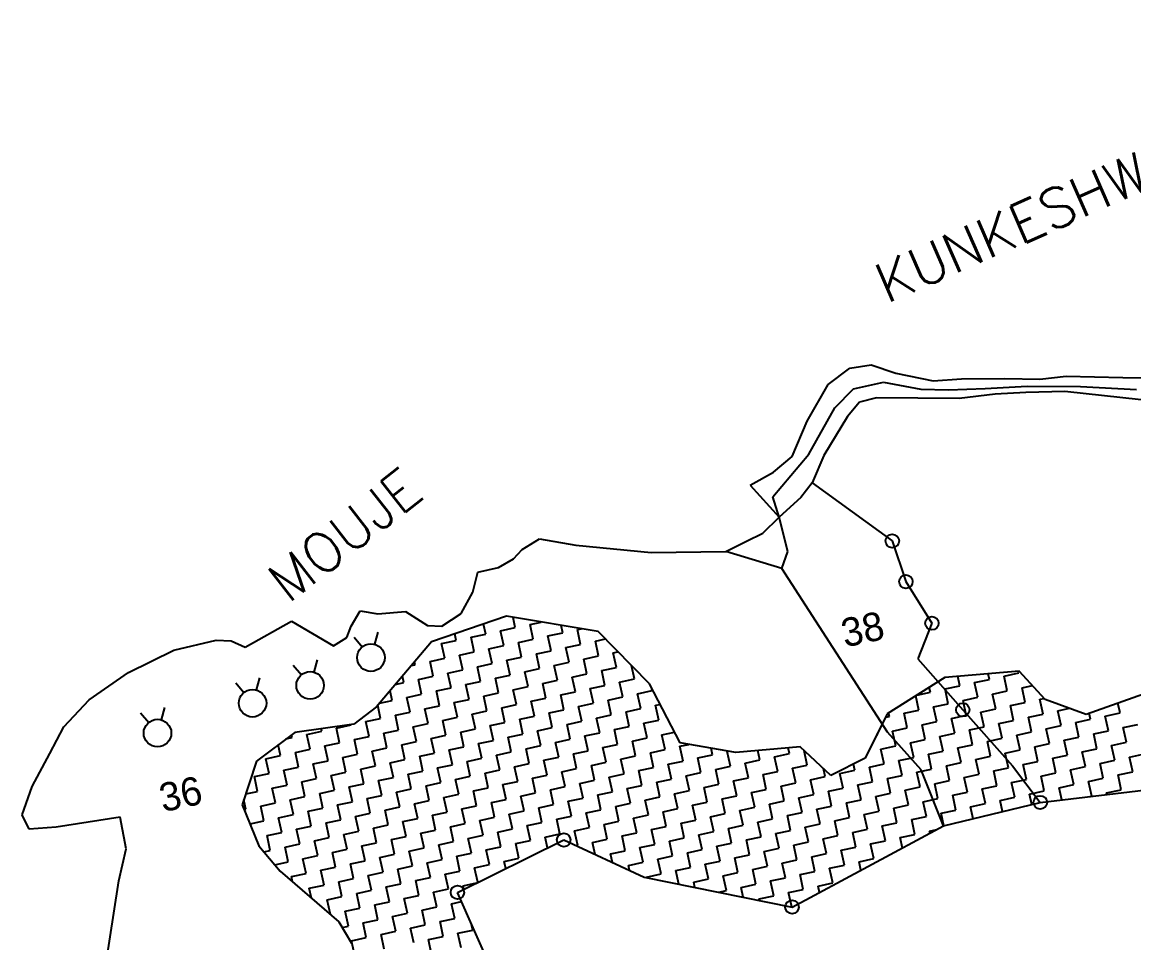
# Model space of a CAD drawing. Header units: metres. Extents: x 328584 to 331613, y 1804654 to 1807240.
# Drawn here: x 328690 to 329376, y 1805815 to 1806382 of the extents above; entities that cross this region are included whole.
import ezdxf

# ---------------------------------------------------------------- set-up
doc = ezdxf.new("R2010")
doc.units = ezdxf.units.M
doc.linetypes.add('DASHDOT', pattern=[25.4, 12.7, -6.35, 0, -6.35])
for name, color, linetype in [('OFF', 1, 'Continuous'), ('POLY_HATCH', 12, 'Continuous'), ('POLY_PARCEL', 6, 'Continuous'), ('POLY_WATER', 4, 'Continuous'), ('TEXT_MAPOUT', 7, 'Continuous'), ('TEXT_PARCEL', 7, 'Continuous'), ('V_BOUND_STREAM_LINE', 7, 'DASHDOT')]:
    doc.layers.add(name, color=color, linetype=linetype)
doc.styles.get("Standard").update_dxf_attribs({"font": 'simplex.shx'})
doc.styles.add('TEXT_MAP', font='', dxfattribs={"height": 0.5})
doc.styles.get('TEXT_MAP').set_extended_font_data('Kruti Dev 050')

msp = doc.modelspace()

# ---------------------------------------------------------------- linework, layer by layer
for points in [[(328909.26, 1806006.18), (328907.22, 1805998.67)], [(328894.61, 1806003.01), (328899.57, 1805997.01)], [(328857.12, 1805985.85), (328862.08, 1805979.85)], [(328871.77, 1805989.02), (328869.73, 1805981.51)], [(328836.24, 1805978.04), (328834.2, 1805970.53)], [(328821.59, 1805974.87), (328826.55, 1805968.87)], [(328762.95, 1805956.42), (328767.91, 1805950.42)], [(328777.6, 1805959.59), (328775.56, 1805952.08)]]:
    msp.add_lwpolyline(points)
for centre, radius in [((329226.6, 1806062.41), 4.16), ((329235.02, 1806037.33), 4.16), ((329251.05, 1806011.65), 4.16), ((328905, 1805990.46), 8.51), ((328867.5, 1805973.29), 8.51), ((328831.97, 1805962.31), 8.51), ((329270.09, 1805958.22), 4.16), ((328773.33, 1805943.87), 8.51), ((329317.89, 1805901.11), 4.16), ((329023.93, 1805877.96), 4.16), ((328958.35, 1805845.65), 4.16), ((329164.78, 1805836.6), 4.16)]:
    msp.add_circle(centre, radius)
at = {"layer": 'OFF'}
msp.add_line((329138.93, 1806096.85), (329156.83, 1806077.07), dxfattribs=at)
at = {"layer": 'POLY_HATCH'}
for p, q in [((328988.65, 1806015.92), (328942.33, 1806000.23)), ((329045.24, 1806006.51), (328988.65, 1806015.92)), ((329076.76, 1805974.18), (329045.24, 1806006.51)), ((328942.33, 1806000.23), (328920.86, 1805974.76)), ((329259.11, 1805978.24), (329223.48, 1805955.84)), ((329304.9, 1805982.02), (329259.11, 1805978.24)), ((329320.92, 1805964.67), (329304.9, 1805982.02)), ((328920.86, 1805974.76), (328908.39, 1805960.14)), ((329095.66, 1805937.85), (329076.76, 1805974.18)), ((329346.22, 1805955.44), (329320.92, 1805964.67)), ((329381.53, 1805967.98), (329346.22, 1805955.44)), ((328908.39, 1805960.14), (328894.45, 1805949.44)), ((328894.45, 1805949.44), (328857.96, 1805944.34)), ((329223.48, 1805955.84), (329209.8, 1805928.38)), ((328857.96, 1805944.34), (328834.37, 1805926.64)), ((329130.08, 1805931.82), (329095.66, 1805937.85)), ((329169.76, 1805935.5), (329130.08, 1805931.82)), ((329188.8, 1805917.71), (329169.76, 1805935.5)), ((328834.37, 1805926.64), (328825.66, 1805899.63)), ((329209.8, 1805928.38), (329188.8, 1805917.71)), ((329317.89, 1805901.11), (329422.87, 1805913.73)), ((328825.66, 1805899.63), (328835.88, 1805874.3)), ((329258.29, 1805886.6), (329317.89, 1805901.11)), ((329164.78, 1805836.6), (329258.29, 1805886.6)), ((328835.88, 1805874.3), (328849.05, 1805858.77)), ((328958.35, 1805845.65), (329023.93, 1805877.96)), ((329023.93, 1805877.96), (329073.6, 1805855.05)), ((328849.05, 1805858.77), (328885.28, 1805827.41)), ((329073.6, 1805855.05), (329164.78, 1805836.6)), ((329014.88, 1805719.01), (328958.35, 1805845.65)), ((328885.28, 1805827.41), (328893, 1805814.38))]:
    msp.add_line(p, q, dxfattribs=at)
at = {"layer": 'POLY_HATCH', "linetype": 'Continuous'}
for p, q in [((328975.85, 1806005), (328974.53, 1806011.13)), ((328994.04, 1806008.94), (328992.67, 1806015.25)), ((329003.13, 1806010.91), (329009.94, 1806012.38)), ((329005.1, 1806001.81), (329003.13, 1806010.91)), ((328957.67, 1806001.07), (328956.79, 1806005.12)), ((328966.76, 1806003.04), (328975.85, 1806005)), ((328984.94, 1806006.97), (328994.04, 1806008.94)), ((328986.91, 1805997.88), (328984.94, 1806006.97)), ((329014.19, 1806003.78), (329023.28, 1806005.75)), ((329023.28, 1806005.75), (329022.29, 1806010.32)), ((329032.37, 1806007.71), (329034.81, 1806008.24)), ((329034.34, 1805998.62), (329032.37, 1806007.71)), ((328948.57, 1805999.1), (328957.67, 1806001.07)), ((328950.54, 1805990.01), (328948.57, 1805999.1)), ((328968.73, 1805993.94), (328966.76, 1806003.04)), ((328977.82, 1805995.91), (328986.91, 1805997.88)), ((328996, 1805999.85), (329005.1, 1806001.81)), ((328997.97, 1805990.75), (328996, 1805999.85)), ((329016.16, 1805994.69), (329014.19, 1806003.78)), ((329025.25, 1805996.65), (329034.34, 1805998.62)), ((329043.43, 1806000.59), (329049.69, 1806001.94)), ((329045.4, 1805991.5), (329043.43, 1806000.59)), ((328959.63, 1805991.98), (328968.73, 1805993.94)), ((328961.6, 1805982.89), (328959.63, 1805991.98)), ((328979.79, 1805986.82), (328977.82, 1805995.91)), ((328988.88, 1805988.79), (328997.97, 1805990.75)), ((329007.06, 1805992.72), (329016.16, 1805994.69)), ((329009.03, 1805983.63), (329007.06, 1805992.72)), ((329027.22, 1805987.56), (329025.25, 1805996.65)), ((329036.31, 1805989.53), (329045.4, 1805991.5)), ((329054.49, 1805993.46), (329057.35, 1805994.08)), ((329056.46, 1805984.37), (329054.49, 1805993.46)), ((328929.97, 1805985.56), (328932.36, 1805986.08)), ((328932.36, 1805986.08), (328931.96, 1805987.92)), ((328941.45, 1805988.04), (328950.54, 1805990.01)), ((328943.42, 1805978.95), (328941.45, 1805988.04)), ((328970.69, 1805984.85), (328979.79, 1805986.82)), ((328972.66, 1805975.76), (328970.69, 1805984.85)), ((328990.85, 1805979.69), (328988.88, 1805988.79)), ((328999.94, 1805981.66), (329009.03, 1805983.63)), ((329018.12, 1805985.59), (329027.22, 1805987.56)), ((329020.09, 1805976.5), (329018.12, 1805985.59)), ((329038.28, 1805980.44), (329036.31, 1805989.53)), ((329047.37, 1805982.4), (329056.46, 1805984.37)), ((329067.52, 1805977.25), (329065.74, 1805985.48)), ((328925.23, 1805975.02), (328924.38, 1805978.94)), ((328934.32, 1805976.98), (328943.42, 1805978.95)), ((328936.29, 1805967.89), (328934.32, 1805976.98)), ((328952.51, 1805980.92), (328961.6, 1805982.89)), ((328954.48, 1805971.83), (328952.51, 1805980.92)), ((328981.75, 1805977.73), (328990.85, 1805979.69)), ((328983.72, 1805968.63), (328981.75, 1805977.73)), ((329001.91, 1805972.57), (328999.94, 1805981.66)), ((329029.18, 1805978.47), (329038.28, 1805980.44)), ((329031.15, 1805969.38), (329029.18, 1805978.47)), ((329049.34, 1805973.31), (329047.37, 1805982.4)), ((329058.43, 1805975.28), (329067.52, 1805977.25)), ((329268.3, 1805973.09), (329267.04, 1805978.9)), ((329277.39, 1805975.06), (329286.48, 1805977.02)), ((329286.48, 1805977.02), (329285.74, 1805980.44)), ((329295.58, 1805978.99), (329304.67, 1805980.96)), ((329297.54, 1805969.9), (329295.58, 1805978.99)), ((329304.67, 1805980.96), (329304.45, 1805981.99)), ((328918.11, 1805963.96), (328916.8, 1805970)), ((328920.14, 1805973.92), (328925.23, 1805975.02)), ((328945.38, 1805969.86), (328954.48, 1805971.83)), ((328947.35, 1805960.77), (328945.38, 1805969.86)), ((328963.57, 1805973.79), (328972.66, 1805975.76)), ((328965.54, 1805964.7), (328963.57, 1805973.79)), ((328992.81, 1805970.6), (329001.91, 1805972.57)), ((328994.78, 1805961.51), (328992.81, 1805970.6)), ((329011, 1805974.54), (329020.09, 1805976.5)), ((329012.97, 1805965.44), (329011, 1805974.54)), ((329040.24, 1805971.34), (329049.34, 1805973.31)), ((329042.21, 1805962.25), (329040.24, 1805971.34)), ((329060.39, 1805966.19), (329058.43, 1805975.28)), ((329069.49, 1805968.15), (329078.58, 1805970.12)), ((329078.58, 1805970.12), (329078.37, 1805971.07)), ((329250.11, 1805969.16), (329249.46, 1805972.18)), ((329259.21, 1805971.12), (329268.3, 1805973.09)), ((329261.17, 1805962.03), (329259.21, 1805971.12)), ((329279.36, 1805965.96), (329277.39, 1805975.06)), ((329288.45, 1805967.93), (329297.54, 1805969.9)), ((329306.64, 1805971.87), (329313.01, 1805973.24)), ((329308.6, 1805962.77), (329306.64, 1805971.87)), ((328910.19, 1805962.25), (328918.11, 1805963.96)), ((328927.2, 1805965.92), (328936.29, 1805967.89)), ((328929.17, 1805956.83), (328927.2, 1805965.92)), ((328956.44, 1805962.73), (328965.54, 1805964.7)), ((328974.63, 1805966.67), (328983.72, 1805968.63)), ((328976.59, 1805957.57), (328974.63, 1805966.67)), ((329003.87, 1805963.48), (329012.97, 1805965.44)), ((329005.84, 1805954.38), (329003.87, 1805963.48)), ((329022.06, 1805967.41), (329031.15, 1805969.38)), ((329024.02, 1805958.32), (329022.06, 1805967.41)), ((329051.3, 1805964.22), (329060.39, 1805966.19)), ((329053.27, 1805955.13), (329051.3, 1805964.22)), ((329071.45, 1805959.06), (329069.49, 1805968.15)), ((329242.99, 1805958.1), (329241.08, 1805966.91)), ((329241.8, 1805967.36), (329250.11, 1805969.16)), ((329270.27, 1805964), (329279.36, 1805965.96)), ((329272.23, 1805954.91), (329270.27, 1805964)), ((329290.42, 1805958.84), (329288.45, 1805967.93)), ((329317.69, 1805964.74), (329320.33, 1805965.31)), ((329319.66, 1805955.65), (329317.69, 1805964.74)), ((328910.98, 1805952.9), (328909.21, 1805961.09)), ((328920.07, 1805954.87), (328929.17, 1805956.83)), ((328938.26, 1805958.8), (328947.35, 1805960.77)), ((328940.22, 1805949.71), (328938.26, 1805958.8)), ((328958.41, 1805953.64), (328956.44, 1805962.73)), ((328967.5, 1805955.61), (328976.59, 1805957.57)), ((328985.69, 1805959.54), (328994.78, 1805961.51)), ((328987.65, 1805950.45), (328985.69, 1805959.54)), ((329014.93, 1805956.35), (329024.02, 1805958.32)), ((329016.9, 1805947.26), (329014.93, 1805956.35)), ((329033.12, 1805960.28), (329042.21, 1805962.25)), ((329035.08, 1805951.19), (329033.12, 1805960.28)), ((329062.36, 1805957.09), (329071.45, 1805959.06)), ((329064.33, 1805948), (329062.36, 1805957.09)), ((329080.55, 1805961.03), (329083.29, 1805961.62)), ((329082.51, 1805951.93), (329080.55, 1805961.03)), ((329224.8, 1805954.16), (329224.33, 1805956.37)), ((329233.9, 1805956.13), (329242.99, 1805958.1)), ((329235.86, 1805947.04), (329233.9, 1805956.13)), ((329252.08, 1805960.06), (329261.17, 1805962.03)), ((329254.05, 1805950.97), (329252.08, 1805960.06)), ((329281.32, 1805956.87), (329290.42, 1805958.84)), ((329283.29, 1805947.78), (329281.32, 1805956.87)), ((329299.51, 1805960.81), (329308.6, 1805962.77)), ((329301.48, 1805951.71), (329299.51, 1805960.81)), ((329328.75, 1805957.61), (329335.97, 1805959.18)), ((329330.72, 1805948.52), (329328.75, 1805957.61)), ((329348.91, 1805952.46), (329348.12, 1805956.11)), ((329358, 1805954.42), (329367.09, 1805956.39)), ((329367.09, 1805956.39), (329365.79, 1805962.39)), ((328892.8, 1805948.96), (328892.74, 1805949.2)), ((328901.89, 1805950.93), (328910.98, 1805952.9)), ((328903.85, 1805941.84), (328901.89, 1805950.93)), ((328922.04, 1805945.77), (328920.07, 1805954.87)), ((328931.13, 1805947.74), (328940.22, 1805949.71)), ((328949.32, 1805951.67), (328958.41, 1805953.64)), ((328951.28, 1805942.58), (328949.32, 1805951.67)), ((328969.47, 1805946.52), (328967.5, 1805955.61)), ((328978.56, 1805948.48), (328987.65, 1805950.45)), ((328996.75, 1805952.42), (329005.84, 1805954.38)), ((328998.71, 1805943.32), (328996.75, 1805952.42)), ((329025.99, 1805949.22), (329035.08, 1805951.19)), ((329027.96, 1805940.13), (329025.99, 1805949.22)), ((329044.18, 1805953.16), (329053.27, 1805955.13)), ((329046.14, 1805944.07), (329044.18, 1805953.16)), ((329073.42, 1805949.97), (329082.51, 1805951.93)), ((329075.39, 1805940.87), (329073.42, 1805949.97)), ((329222.39, 1805953.64), (329224.8, 1805954.16)), ((329244.95, 1805949), (329254.05, 1805950.97)), ((329263.14, 1805952.94), (329272.23, 1805954.91)), ((329265.11, 1805943.85), (329263.14, 1805952.94)), ((329292.38, 1805949.75), (329301.48, 1805951.71)), ((329294.35, 1805940.65), (329292.38, 1805949.75)), ((329310.57, 1805953.68), (329319.66, 1805955.65)), ((329312.54, 1805944.59), (329310.57, 1805953.68)), ((329339.81, 1805950.49), (329348.91, 1805952.46)), ((329341.78, 1805941.4), (329339.81, 1805950.49)), ((329359.97, 1805945.33), (329358, 1805954.42)), ((329369.06, 1805947.3), (329378.15, 1805949.26)), ((328856.43, 1805941.1), (328856.04, 1805942.9)), ((328865.52, 1805943.06), (328874.61, 1805945.03)), ((328867.48, 1805933.97), (328865.52, 1805943.06)), ((328874.61, 1805945.03), (328874.27, 1805946.62)), ((328883.7, 1805947), (328892.8, 1805948.96)), ((328885.67, 1805937.9), (328883.7, 1805947)), ((328912.95, 1805943.81), (328922.04, 1805945.77)), ((328914.91, 1805934.71), (328912.95, 1805943.81)), ((328933.1, 1805938.65), (328931.13, 1805947.74)), ((328942.19, 1805940.61), (328951.28, 1805942.58)), ((328960.38, 1805944.55), (328969.47, 1805946.52)), ((328962.34, 1805935.46), (328960.38, 1805944.55)), ((328980.53, 1805939.39), (328978.56, 1805948.48)), ((328989.62, 1805941.36), (328998.71, 1805943.32)), ((329007.81, 1805945.29), (329016.9, 1805947.26)), ((329009.77, 1805936.2), (329007.81, 1805945.29)), ((329037.05, 1805942.1), (329046.14, 1805944.07)), ((329055.24, 1805946.03), (329064.33, 1805948)), ((329057.2, 1805936.94), (329055.24, 1805946.03)), ((329084.48, 1805942.84), (329092.19, 1805944.51)), ((329086.45, 1805933.75), (329084.48, 1805942.84)), ((329217.07, 1805942.97), (329217.68, 1805943.1)), ((329217.68, 1805943.1), (329217.51, 1805943.86)), ((329226.77, 1805945.07), (329235.86, 1805947.04)), ((329228.74, 1805935.98), (329226.77, 1805945.07)), ((329246.92, 1805939.91), (329244.95, 1805949)), ((329256.01, 1805941.88), (329265.11, 1805943.85)), ((329274.2, 1805945.81), (329283.29, 1805947.78)), ((329276.17, 1805936.72), (329274.2, 1805945.81)), ((329303.44, 1805942.62), (329312.54, 1805944.59)), ((329305.41, 1805933.53), (329303.44, 1805942.62)), ((329321.63, 1805946.56), (329330.72, 1805948.52)), ((329323.6, 1805937.46), (329321.63, 1805946.56)), ((329350.87, 1805943.36), (329359.97, 1805945.33)), ((329352.84, 1805934.27), (329350.87, 1805943.36)), ((329371.03, 1805938.21), (329369.06, 1805947.3)), ((328849.3, 1805930.04), (328847.85, 1805936.75)), ((328852.5, 1805940.25), (328856.43, 1805941.1)), ((328876.58, 1805935.94), (328885.67, 1805937.9)), ((328878.54, 1805926.84), (328876.58, 1805935.94)), ((328894.76, 1805939.87), (328903.85, 1805941.84)), ((328896.73, 1805930.78), (328894.76, 1805939.87)), ((328924.01, 1805936.68), (328933.1, 1805938.65)), ((328925.97, 1805927.59), (328924.01, 1805936.68)), ((328944.16, 1805931.52), (328942.19, 1805940.61)), ((328953.25, 1805933.49), (328962.34, 1805935.46)), ((328971.44, 1805937.42), (328980.53, 1805939.39)), ((328973.4, 1805928.33), (328971.44, 1805937.42)), ((328991.59, 1805932.26), (328989.62, 1805941.36)), ((329000.68, 1805934.23), (329009.77, 1805936.2)), ((329018.87, 1805938.17), (329027.96, 1805940.13)), ((329020.83, 1805929.07), (329018.87, 1805938.17)), ((329039.02, 1805933.01), (329037.05, 1805942.1)), ((329048.11, 1805934.97), (329057.2, 1805936.94)), ((329066.3, 1805938.91), (329075.39, 1805940.87)), ((329068.26, 1805929.82), (329066.3, 1805938.91)), ((329095.54, 1805935.72), (329101.03, 1805936.9)), ((329097.51, 1805926.62), (329095.54, 1805935.72)), ((329219.64, 1805934.01), (329228.74, 1805935.98)), ((329237.83, 1805937.94), (329246.92, 1805939.91)), ((329239.8, 1805928.85), (329237.83, 1805937.94)), ((329257.98, 1805932.79), (329256.01, 1805941.88)), ((329267.07, 1805934.75), (329276.17, 1805936.72)), ((329285.26, 1805938.69), (329294.35, 1805940.65)), ((329287.23, 1805929.59), (329285.26, 1805938.69)), ((329314.5, 1805935.5), (329323.6, 1805937.46)), ((329316.47, 1805926.4), (329314.5, 1805935.5)), ((329332.69, 1805939.43), (329341.78, 1805941.4)), ((329334.66, 1805930.34), (329332.69, 1805939.43)), ((329361.93, 1805936.24), (329371.03, 1805938.21)), ((329363.9, 1805927.15), (329361.93, 1805936.24)), ((328840.21, 1805928.07), (328849.3, 1805930.04)), ((328858.39, 1805932), (328867.48, 1805933.97)), ((328860.36, 1805922.91), (328858.39, 1805932)), ((328887.64, 1805928.81), (328896.73, 1805930.78)), ((328889.6, 1805919.72), (328887.64, 1805928.81)), ((328905.82, 1805932.75), (328914.91, 1805934.71)), ((328907.79, 1805923.65), (328905.82, 1805932.75)), ((328935.07, 1805929.55), (328944.16, 1805931.52)), ((328937.03, 1805920.46), (328935.07, 1805929.55)), ((328955.22, 1805924.4), (328953.25, 1805933.49)), ((328982.5, 1805930.3), (328991.59, 1805932.26)), ((328984.46, 1805921.2), (328982.5, 1805930.3)), ((329002.65, 1805925.14), (329000.68, 1805934.23)), ((329011.74, 1805927.11), (329020.83, 1805929.07)), ((329029.93, 1805931.04), (329039.02, 1805933.01)), ((329031.89, 1805921.95), (329029.93, 1805931.04)), ((329050.08, 1805925.88), (329048.11, 1805934.97)), ((329059.17, 1805927.85), (329068.26, 1805929.82)), ((329077.36, 1805931.78), (329086.45, 1805933.75)), ((329079.32, 1805922.69), (329077.36, 1805931.78)), ((329106.6, 1805928.59), (329115.69, 1805930.56)), ((329108.57, 1805919.5), (329106.6, 1805928.59)), ((329115.69, 1805930.56), (329114.84, 1805934.48)), ((329124.78, 1805932.53), (329125.34, 1805932.65)), ((329126.75, 1805923.43), (329124.78, 1805932.53)), ((329144.94, 1805927.37), (329143.7, 1805933.08)), ((329154.03, 1805929.33), (329163.12, 1805931.3)), ((329156, 1805920.24), (329154.03, 1805929.33)), ((329163.12, 1805931.3), (329162.36, 1805934.81)), ((329174.18, 1805924.18), (329172.23, 1805933.19)), ((329221.61, 1805924.92), (329219.64, 1805934.01)), ((329230.7, 1805926.88), (329239.8, 1805928.85)), ((329248.89, 1805930.82), (329257.98, 1805932.79)), ((329250.86, 1805921.73), (329248.89, 1805930.82)), ((329269.04, 1805925.66), (329267.07, 1805934.75)), ((329278.13, 1805927.63), (329287.23, 1805929.59)), ((329296.32, 1805931.56), (329305.41, 1805933.53)), ((329298.29, 1805922.47), (329296.32, 1805931.56)), ((329325.56, 1805928.37), (329334.66, 1805930.34)), ((329343.75, 1805932.3), (329352.84, 1805934.27)), ((329345.72, 1805923.21), (329343.75, 1805932.3)), ((329372.99, 1805929.11), (329382.09, 1805931.08)), ((329374.96, 1805920.02), (329372.99, 1805929.11)), ((328842.17, 1805918.98), (328840.21, 1805928.07)), ((328851.27, 1805920.94), (328860.36, 1805922.91)), ((328869.45, 1805924.88), (328878.54, 1805926.84)), ((328871.42, 1805915.79), (328869.45, 1805924.88)), ((328898.7, 1805921.69), (328907.79, 1805923.65)), ((328916.88, 1805925.62), (328925.97, 1805927.59)), ((328918.85, 1805916.53), (328916.88, 1805925.62)), ((328946.13, 1805922.43), (328955.22, 1805924.4)), ((328948.09, 1805913.34), (328946.13, 1805922.43)), ((328964.31, 1805926.36), (328973.4, 1805928.33)), ((328966.28, 1805917.27), (328964.31, 1805926.36)), ((328993.56, 1805923.17), (329002.65, 1805925.14)), ((328995.52, 1805914.08), (328993.56, 1805923.17)), ((329013.71, 1805918.01), (329011.74, 1805927.11)), ((329022.8, 1805919.98), (329031.89, 1805921.95)), ((329040.99, 1805923.91), (329050.08, 1805925.88)), ((329042.95, 1805914.82), (329040.99, 1805923.91)), ((329061.14, 1805918.76), (329059.17, 1805927.85)), ((329070.23, 1805920.72), (329079.32, 1805922.69)), ((329088.41, 1805924.66), (329097.51, 1805926.62)), ((329090.38, 1805915.56), (329088.41, 1805924.66)), ((329117.66, 1805921.47), (329126.75, 1805923.43)), ((329135.84, 1805925.4), (329144.94, 1805927.37)), ((329137.81, 1805916.31), (329135.84, 1805925.4)), ((329165.09, 1805922.21), (329174.18, 1805924.18)), ((329167.06, 1805913.12), (329165.09, 1805922.21)), ((329185.24, 1805917.05), (329184.16, 1805922.04)), ((329203.43, 1805920.98), (329202.62, 1805924.73)), ((329212.52, 1805922.95), (329221.61, 1805924.92)), ((329214.49, 1805913.86), (329212.52, 1805922.95)), ((329232.67, 1805917.79), (329230.7, 1805926.88)), ((329241.76, 1805919.76), (329250.86, 1805921.73)), ((329259.95, 1805923.69), (329269.04, 1805925.66)), ((329261.92, 1805914.6), (329259.95, 1805923.69)), ((329280.1, 1805918.53), (329278.13, 1805927.63)), ((329289.19, 1805920.5), (329298.29, 1805922.47)), ((329307.38, 1805924.44), (329316.47, 1805926.4)), ((329309.35, 1805915.34), (329307.38, 1805924.44)), ((329327.53, 1805919.28), (329325.56, 1805928.37)), ((329336.62, 1805921.24), (329345.72, 1805923.21)), ((329354.81, 1805925.18), (329363.9, 1805927.15)), ((329356.77, 1805916.09), (329354.81, 1805925.18)), ((328833.08, 1805917.01), (328842.17, 1805918.98)), ((328835.05, 1805907.92), (328833.08, 1805917.01)), ((328853.23, 1805911.85), (328851.27, 1805920.94)), ((328862.33, 1805913.82), (328871.42, 1805915.79)), ((328880.51, 1805917.75), (328889.6, 1805919.72)), ((328882.48, 1805908.66), (328880.51, 1805917.75)), ((328900.66, 1805912.59), (328898.7, 1805921.69)), ((328909.76, 1805914.56), (328918.85, 1805916.53)), ((328927.94, 1805918.5), (328937.03, 1805920.46)), ((328929.91, 1805909.4), (328927.94, 1805918.5)), ((328957.19, 1805915.3), (328966.28, 1805917.27)), ((328959.15, 1805906.21), (328957.19, 1805915.3)), ((328975.37, 1805919.24), (328984.46, 1805921.2)), ((328977.34, 1805910.15), (328975.37, 1805919.24)), ((329004.62, 1805916.05), (329013.71, 1805918.01)), ((329006.58, 1805906.95), (329004.62, 1805916.05)), ((329024.77, 1805910.89), (329022.8, 1805919.98)), ((329052.04, 1805916.79), (329061.14, 1805918.76)), ((329054.01, 1805907.7), (329052.04, 1805916.79)), ((329072.2, 1805911.63), (329070.23, 1805920.72)), ((329081.29, 1805913.6), (329090.38, 1805915.56)), ((329099.47, 1805917.53), (329108.57, 1805919.5)), ((329101.44, 1805908.44), (329099.47, 1805917.53)), ((329119.63, 1805912.37), (329117.66, 1805921.47)), ((329128.72, 1805914.34), (329137.81, 1805916.31)), ((329146.9, 1805918.27), (329156, 1805920.24)), ((329148.87, 1805909.18), (329146.9, 1805918.27)), ((329176.15, 1805915.08), (329185.24, 1805917.05)), ((329178.12, 1805905.99), (329176.15, 1805915.08)), ((329194.33, 1805919.02), (329203.43, 1805920.98)), ((329196.3, 1805909.92), (329194.33, 1805919.02)), ((329223.58, 1805915.83), (329232.67, 1805917.79)), ((329225.55, 1805906.73), (329223.58, 1805915.83)), ((329243.73, 1805910.67), (329241.76, 1805919.76)), ((329271.01, 1805916.57), (329280.1, 1805918.53)), ((329272.97, 1805907.48), (329271.01, 1805916.57)), ((329291.16, 1805911.41), (329289.19, 1805920.5)), ((329300.25, 1805913.38), (329309.35, 1805915.34)), ((329318.44, 1805917.31), (329327.53, 1805919.28)), ((329320.4, 1805908.22), (329318.44, 1805917.31)), ((329338.59, 1805912.15), (329336.62, 1805921.24)), ((329347.68, 1805914.12), (329356.77, 1805916.09)), ((329365.87, 1805918.05), (329374.96, 1805920.02)), ((329367.83, 1805908.96), (329365.87, 1805918.05)), ((328844.14, 1805909.88), (328853.23, 1805911.85)), ((328846.11, 1805900.79), (328844.14, 1805909.88)), ((328864.29, 1805904.73), (328862.33, 1805913.82)), ((328873.39, 1805906.69), (328882.48, 1805908.66)), ((328891.57, 1805910.63), (328900.66, 1805912.59)), ((328893.54, 1805901.53), (328891.57, 1805910.63)), ((328911.72, 1805905.47), (328909.76, 1805914.56)), ((328920.82, 1805907.44), (328929.91, 1805909.4)), ((328939, 1805911.37), (328948.09, 1805913.34)), ((328940.97, 1805902.28), (328939, 1805911.37)), ((328968.25, 1805908.18), (328977.34, 1805910.15)), ((328970.21, 1805899.09), (328968.25, 1805908.18)), ((328986.43, 1805912.11), (328995.52, 1805914.08)), ((328988.4, 1805903.02), (328986.43, 1805912.11)), ((329015.67, 1805908.92), (329024.77, 1805910.89)), ((329017.64, 1805899.83), (329015.67, 1805908.92)), ((329033.86, 1805912.85), (329042.95, 1805914.82)), ((329035.83, 1805903.76), (329033.86, 1805912.85)), ((329063.1, 1805909.66), (329072.2, 1805911.63)), ((329065.07, 1805900.57), (329063.1, 1805909.66)), ((329083.26, 1805904.5), (329081.29, 1805913.6)), ((329092.35, 1805906.47), (329101.44, 1805908.44)), ((329110.53, 1805910.41), (329119.63, 1805912.37)), ((329112.5, 1805901.31), (329110.53, 1805910.41)), ((329130.69, 1805905.25), (329128.72, 1805914.34)), ((329139.78, 1805907.21), (329148.87, 1805909.18)), ((329157.96, 1805911.15), (329167.06, 1805913.12)), ((329159.93, 1805902.06), (329157.96, 1805911.15)), ((329187.21, 1805907.96), (329196.3, 1805909.92)), ((329205.39, 1805911.89), (329214.49, 1805913.86)), ((329207.36, 1805902.8), (329205.39, 1805911.89)), ((329234.64, 1805908.7), (329243.73, 1805910.67)), ((329236.6, 1805899.61), (329234.64, 1805908.7)), ((329252.82, 1805912.63), (329261.92, 1805914.6)), ((329254.79, 1805903.54), (329252.82, 1805912.63)), ((329282.07, 1805909.44), (329291.16, 1805911.41)), ((329284.03, 1805900.35), (329282.07, 1805909.44)), ((329302.22, 1805904.28), (329300.25, 1805913.38)), ((329311.31, 1805906.25), (329320.4, 1805908.22)), ((329329.5, 1805910.19), (329338.59, 1805912.15)), ((329331.12, 1805902.7), (329329.5, 1805910.19)), ((329349.65, 1805905.03), (329347.68, 1805914.12)), ((329358.74, 1805906.99), (329367.83, 1805908.96)), ((328827.92, 1805896.86), (328826.66, 1805902.71)), ((328827.83, 1805906.36), (328835.05, 1805907.92)), ((328855.2, 1805902.76), (328864.29, 1805904.73)), ((328857.17, 1805893.67), (328855.2, 1805902.76)), ((328875.35, 1805897.6), (328873.39, 1805906.69)), ((328884.45, 1805899.57), (328893.54, 1805901.53)), ((328902.63, 1805903.5), (328911.72, 1805905.47)), ((328904.6, 1805894.41), (328902.63, 1805903.5)), ((328922.78, 1805898.34), (328920.82, 1805907.44)), ((328931.87, 1805900.31), (328940.97, 1805902.28)), ((328950.06, 1805904.24), (328959.15, 1805906.21)), ((328952.03, 1805895.15), (328950.06, 1805904.24)), ((328979.3, 1805901.05), (328988.4, 1805903.02)), ((328997.49, 1805904.99), (329006.58, 1805906.95)), ((328999.46, 1805895.89), (328997.49, 1805904.99)), ((329026.73, 1805901.8), (329035.83, 1805903.76)), ((329028.7, 1805892.7), (329026.73, 1805901.8)), ((329044.92, 1805905.73), (329054.01, 1805907.7)), ((329046.89, 1805896.64), (329044.92, 1805905.73)), ((329074.16, 1805902.54), (329083.26, 1805904.5)), ((329076.13, 1805893.45), (329074.16, 1805902.54)), ((329094.32, 1805897.38), (329092.35, 1805906.47)), ((329103.41, 1805899.35), (329112.5, 1805901.31)), ((329121.59, 1805903.28), (329130.69, 1805905.25)), ((329123.56, 1805894.19), (329121.59, 1805903.28)), ((329141.75, 1805898.12), (329139.78, 1805907.21)), ((329150.84, 1805900.09), (329159.93, 1805902.06)), ((329169.02, 1805904.02), (329178.12, 1805905.99)), ((329170.99, 1805894.93), (329169.02, 1805904.02)), ((329189.18, 1805898.86), (329187.21, 1805907.96)), ((329198.27, 1805900.83), (329207.36, 1805902.8)), ((329216.45, 1805904.77), (329225.55, 1805906.73)), ((329218.42, 1805895.67), (329216.45, 1805904.77)), ((329245.7, 1805901.57), (329254.79, 1805903.54)), ((329247.66, 1805892.48), (329245.7, 1805901.57)), ((329263.88, 1805905.51), (329272.97, 1805907.48)), ((329265.85, 1805896.42), (329263.88, 1805905.51)), ((329293.13, 1805902.32), (329302.22, 1805904.28)), ((329294.61, 1805895.44), (329293.13, 1805902.32)), ((329312.7, 1805899.84), (329311.31, 1805906.25)), ((329348.61, 1805904.8), (329349.65, 1805905.03)), ((329358.95, 1805906.05), (329358.74, 1805906.99)), ((328826.87, 1805896.63), (328827.92, 1805896.86)), ((328837.02, 1805898.82), (328846.11, 1805900.79)), ((328838.98, 1805889.73), (328837.02, 1805898.82)), ((328866.26, 1805895.63), (328875.35, 1805897.6)), ((328868.23, 1805886.54), (328866.26, 1805895.63)), ((328886.41, 1805890.47), (328884.45, 1805899.57)), ((328895.5, 1805892.44), (328904.6, 1805894.41)), ((328913.69, 1805896.38), (328922.78, 1805898.34)), ((328915.66, 1805887.28), (328913.69, 1805896.38)), ((328933.84, 1805891.22), (328931.87, 1805900.31)), ((328942.93, 1805893.18), (328952.03, 1805895.15)), ((328961.12, 1805897.12), (328970.21, 1805899.09)), ((328963.09, 1805888.03), (328961.12, 1805897.12)), ((328981.27, 1805891.96), (328979.3, 1805901.05)), ((328990.36, 1805893.93), (328999.46, 1805895.89)), ((329008.55, 1805897.86), (329017.64, 1805899.83)), ((329010.52, 1805888.77), (329008.55, 1805897.86)), ((329037.79, 1805894.67), (329046.89, 1805896.64)), ((329039.76, 1805885.58), (329037.79, 1805894.67)), ((329055.98, 1805898.6), (329065.07, 1805900.57)), ((329057.95, 1805889.51), (329055.98, 1805898.6)), ((329085.22, 1805895.41), (329094.32, 1805897.38)), ((329087.19, 1805886.32), (329085.22, 1805895.41)), ((329105.38, 1805890.25), (329103.41, 1805899.35)), ((329132.65, 1805896.15), (329141.75, 1805898.12)), ((329134.62, 1805887.06), (329132.65, 1805896.15)), ((329152.81, 1805891), (329150.84, 1805900.09)), ((329161.9, 1805892.96), (329170.99, 1805894.93)), ((329180.08, 1805896.9), (329189.18, 1805898.86)), ((329182.05, 1805887.81), (329180.08, 1805896.9)), ((329200.23, 1805891.74), (329198.27, 1805900.83)), ((329209.33, 1805893.71), (329218.42, 1805895.67)), ((329227.51, 1805897.64), (329236.6, 1805899.61)), ((329229.48, 1805888.55), (329227.51, 1805897.64)), ((329256.76, 1805894.45), (329265.85, 1805896.42)), ((329258.45, 1805886.64), (329256.76, 1805894.45)), ((329274.94, 1805898.38), (329284.03, 1805900.35)), ((329276.53, 1805891.04), (329274.94, 1805898.38)), ((328830.4, 1805887.88), (328838.98, 1805889.73)), ((328848.08, 1805891.7), (328857.17, 1805893.67)), ((328850.04, 1805882.61), (328848.08, 1805891.7)), ((328877.32, 1805888.51), (328886.41, 1805890.47)), ((328879.29, 1805879.42), (328877.32, 1805888.51)), ((328897.47, 1805883.35), (328895.5, 1805892.44)), ((328924.75, 1805889.25), (328933.84, 1805891.22)), ((328926.72, 1805880.16), (328924.75, 1805889.25)), ((328944.9, 1805884.09), (328942.93, 1805893.18)), ((328953.99, 1805886.06), (328963.09, 1805888.03)), ((328972.18, 1805889.99), (328981.27, 1805891.96)), ((328974.15, 1805880.9), (328972.18, 1805889.99)), ((328992.33, 1805884.83), (328990.36, 1805893.93)), ((329001.42, 1805886.8), (329010.52, 1805888.77)), ((329019.61, 1805890.74), (329028.7, 1805892.7)), ((329021.58, 1805881.64), (329019.61, 1805890.74)), ((329048.85, 1805887.54), (329057.95, 1805889.51)), ((329050.82, 1805878.45), (329048.85, 1805887.54)), ((329067.04, 1805891.48), (329076.13, 1805893.45)), ((329069.01, 1805882.39), (329067.04, 1805891.48)), ((329096.28, 1805888.29), (329105.38, 1805890.25)), ((329098.25, 1805879.19), (329096.28, 1805888.29)), ((329114.47, 1805892.22), (329123.56, 1805894.19)), ((329116.44, 1805883.13), (329114.47, 1805892.22)), ((329143.71, 1805889.03), (329152.81, 1805891)), ((329145.68, 1805879.94), (329143.71, 1805889.03)), ((329163.86, 1805883.87), (329161.9, 1805892.96)), ((329172.96, 1805885.84), (329182.05, 1805887.81)), ((329191.14, 1805889.77), (329200.23, 1805891.74)), ((329193.11, 1805880.68), (329191.14, 1805889.77)), ((329211.29, 1805884.61), (329209.33, 1805893.71)), ((329220.39, 1805886.58), (329229.48, 1805888.55)), ((329238.57, 1805890.51), (329247.66, 1805892.48)), ((329240.54, 1805881.42), (329238.57, 1805890.51)), ((328840.95, 1805880.64), (328850.04, 1805882.61)), ((328842.92, 1805871.55), (328840.95, 1805880.64)), ((328859.13, 1805884.57), (328868.23, 1805886.54)), ((328861.1, 1805875.48), (328859.13, 1805884.57)), ((328888.38, 1805881.38), (328897.47, 1805883.35)), ((328890.35, 1805872.29), (328888.38, 1805881.38)), ((328906.56, 1805885.32), (328915.66, 1805887.28)), ((328908.53, 1805876.22), (328906.56, 1805885.32)), ((328935.81, 1805882.12), (328944.9, 1805884.09)), ((328937.78, 1805873.03), (328935.81, 1805882.12)), ((328955.96, 1805876.97), (328953.99, 1805886.06)), ((328965.05, 1805878.93), (328974.15, 1805880.9)), ((328983.24, 1805882.87), (328992.33, 1805884.83)), ((328985.21, 1805873.78), (328983.24, 1805882.87)), ((329003.39, 1805877.71), (329001.42, 1805886.8)), ((329012.48, 1805879.68), (329021.58, 1805881.64)), ((329030.67, 1805883.61), (329039.76, 1805885.58)), ((329032.64, 1805874.52), (329030.67, 1805883.61)), ((329059.91, 1805880.42), (329069.01, 1805882.39)), ((329078.1, 1805884.35), (329087.19, 1805886.32)), ((329080.06, 1805875.26), (329078.1, 1805884.35)), ((329107.34, 1805881.16), (329116.44, 1805883.13)), ((329109.31, 1805872.07), (329107.34, 1805881.16)), ((329125.53, 1805885.1), (329134.62, 1805887.06)), ((329127.49, 1805876), (329125.53, 1805885.1)), ((329154.77, 1805881.9), (329163.86, 1805883.87)), ((329156.74, 1805872.81), (329154.77, 1805881.9)), ((329174.92, 1805876.75), (329172.96, 1805885.84)), ((329184.02, 1805878.71), (329193.11, 1805880.68)), ((329202.2, 1805882.65), (329211.29, 1805884.61)), ((329204.17, 1805873.55), (329202.2, 1805882.65)), ((329222.35, 1805877.49), (329220.39, 1805886.58)), ((329231.45, 1805879.46), (329240.54, 1805881.42)), ((329249.63, 1805883.39), (329254.08, 1805884.35)), ((329249.91, 1805882.12), (329249.63, 1805883.39)), ((328852.01, 1805873.51), (328861.1, 1805875.48)), ((328870.19, 1805877.45), (328879.29, 1805879.42)), ((328872.16, 1805868.36), (328870.19, 1805877.45)), ((328899.44, 1805874.26), (328908.53, 1805876.22)), ((328901.41, 1805865.16), (328899.44, 1805874.26)), ((328917.62, 1805878.19), (328926.72, 1805880.16)), ((328919.59, 1805869.1), (328917.62, 1805878.19)), ((328946.87, 1805875), (328955.96, 1805876.97)), ((328948.84, 1805865.91), (328946.87, 1805875)), ((328967.02, 1805869.84), (328965.05, 1805878.93)), ((328976.11, 1805871.81), (328985.21, 1805873.78)), ((328994.3, 1805875.74), (329003.39, 1805877.71)), ((328996.27, 1805866.65), (328994.3, 1805875.74)), ((329013.92, 1805873.03), (329012.48, 1805879.68)), ((329031.79, 1805874.33), (329032.64, 1805874.52)), ((329041.73, 1805876.48), (329050.82, 1805878.45)), ((329043.35, 1805869), (329041.73, 1805876.48)), ((329061.88, 1805871.33), (329059.91, 1805880.42)), ((329070.97, 1805873.29), (329080.06, 1805875.26)), ((329089.16, 1805877.23), (329098.25, 1805879.19)), ((329091.12, 1805868.13), (329089.16, 1805877.23)), ((329118.4, 1805874.04), (329127.49, 1805876)), ((329120.37, 1805864.94), (329118.4, 1805874.04)), ((329136.59, 1805877.97), (329145.68, 1805879.94)), ((329138.55, 1805868.88), (329136.59, 1805877.97)), ((329165.83, 1805874.78), (329174.92, 1805876.75)), ((329167.8, 1805865.69), (329165.83, 1805874.78)), ((329185.98, 1805869.62), (329184.02, 1805878.71)), ((329213.26, 1805875.52), (329222.35, 1805877.49)), ((329215.23, 1805866.43), (329213.26, 1805875.52)), ((329232.84, 1805873), (329231.45, 1805879.46)), ((328838.94, 1805870.69), (328842.92, 1805871.55)), ((328853.98, 1805864.42), (328852.01, 1805873.51)), ((328863.07, 1805866.39), (328872.16, 1805868.36)), ((328881.25, 1805870.32), (328890.35, 1805872.29)), ((328883.22, 1805861.23), (328881.25, 1805870.32)), ((328910.5, 1805867.13), (328919.59, 1805869.1)), ((328912.47, 1805858.04), (328910.5, 1805867.13)), ((328928.68, 1805871.07), (328937.78, 1805873.03)), ((328930.65, 1805861.97), (328928.68, 1805871.07)), ((328957.93, 1805867.87), (328967.02, 1805869.84)), ((328959.9, 1805858.78), (328957.93, 1805867.87)), ((328978.08, 1805862.72), (328976.11, 1805871.81)), ((329052.79, 1805869.36), (329061.88, 1805871.33)), ((329053.92, 1805864.13), (329052.79, 1805869.36)), ((329072.94, 1805864.2), (329070.97, 1805873.29)), ((329082.03, 1805866.17), (329091.12, 1805868.13)), ((329100.22, 1805870.1), (329109.31, 1805872.07)), ((329102.18, 1805861.01), (329100.22, 1805870.1)), ((329129.46, 1805866.91), (329138.55, 1805868.88)), ((329131.43, 1805857.82), (329129.46, 1805866.91)), ((329147.65, 1805870.84), (329156.74, 1805872.81)), ((329149.61, 1805861.75), (329147.65, 1805870.84)), ((329176.89, 1805867.65), (329185.98, 1805869.62)), ((329178.86, 1805858.56), (329176.89, 1805867.65)), ((329195.08, 1805871.59), (329204.17, 1805873.55)), ((329197.04, 1805862.49), (329195.08, 1805871.59)), ((328845.77, 1805862.65), (328853.98, 1805864.42)), ((328865.04, 1805857.3), (328863.07, 1805866.39)), ((328874.13, 1805859.26), (328883.22, 1805861.23)), ((328892.31, 1805863.2), (328901.41, 1805865.16)), ((328894.28, 1805854.1), (328892.31, 1805863.2)), ((328921.56, 1805860.01), (328930.65, 1805861.97)), ((328923.53, 1805850.91), (328921.56, 1805860.01)), ((328939.74, 1805863.94), (328948.84, 1805865.91)), ((328941.71, 1805854.85), (328939.74, 1805863.94)), ((328968.99, 1805860.75), (328978.08, 1805862.72)), ((328970.92, 1805851.84), (328968.99, 1805860.75)), ((328987.17, 1805864.68), (328996.27, 1805866.65)), ((328988.12, 1805860.31), (328987.17, 1805864.68)), ((329063.85, 1805862.23), (329072.94, 1805864.2)), ((329064.49, 1805859.25), (329063.85, 1805862.23)), ((329084, 1805857.08), (329082.03, 1805866.17)), ((329093.09, 1805859.04), (329102.18, 1805861.01)), ((329111.28, 1805862.98), (329120.37, 1805864.94)), ((329113.24, 1805853.88), (329111.28, 1805862.98)), ((329140.52, 1805859.78), (329149.61, 1805861.75)), ((329158.71, 1805863.72), (329167.8, 1805865.69)), ((329160.67, 1805854.63), (329158.71, 1805863.72)), ((329187.95, 1805860.53), (329197.04, 1805862.49)), ((329189.92, 1805851.43), (329187.95, 1805860.53)), ((329206.14, 1805864.46), (329215.23, 1805866.43)), ((329207.25, 1805859.31), (329206.14, 1805864.46)), ((328855.94, 1805855.33), (328865.04, 1805857.3)), ((328856.62, 1805852.22), (328855.94, 1805855.33)), ((328876.1, 1805850.17), (328874.13, 1805859.26)), ((328885.19, 1805852.14), (328894.28, 1805854.1)), ((328903.37, 1805856.07), (328912.47, 1805858.04)), ((328905.34, 1805846.98), (328903.37, 1805856.07)), ((328932.62, 1805852.88), (328941.71, 1805854.85)), ((328950.8, 1805856.81), (328959.9, 1805858.78)), ((328952.77, 1805847.72), (328950.8, 1805856.81)), ((329074.91, 1805855.11), (329084, 1805857.08)), ((329074.98, 1805854.77), (329074.91, 1805855.11)), ((329094.89, 1805850.74), (329093.09, 1805859.04)), ((329104.15, 1805851.92), (329113.24, 1805853.88)), ((329122.34, 1805855.85), (329131.43, 1805857.82)), ((329124.3, 1805846.76), (329122.34, 1805855.85)), ((329142.49, 1805850.69), (329140.52, 1805859.78)), ((329151.58, 1805852.66), (329160.67, 1805854.63)), ((329169.77, 1805856.59), (329178.86, 1805858.56)), ((329171.73, 1805847.5), (329169.77, 1805856.59)), ((328867, 1805848.2), (328876.1, 1805850.17)), ((328868.33, 1805842.08), (328867, 1805848.2)), ((328887.15, 1805843.05), (328885.19, 1805852.14)), ((328896.25, 1805845.01), (328905.34, 1805846.98)), ((328914.43, 1805848.95), (328923.53, 1805850.91)), ((328916.4, 1805839.85), (328914.43, 1805848.95)), ((328934.58, 1805843.79), (328932.62, 1805852.88)), ((328943.68, 1805845.75), (328952.77, 1805847.72)), ((328961.86, 1805849.69), (328970.22, 1805851.5)), ((328962.31, 1805847.6), (328961.86, 1805849.69)), ((329104.84, 1805848.73), (329104.15, 1805851.92)), ((329119.6, 1805845.74), (329124.3, 1805846.76)), ((329133.4, 1805848.73), (329142.49, 1805850.69)), ((329134.7, 1805842.69), (329133.4, 1805848.73)), ((329153.55, 1805843.57), (329151.58, 1805852.66)), ((329162.64, 1805845.53), (329171.73, 1805847.5)), ((329180.83, 1805849.47), (329189.92, 1805851.43)), ((329181.66, 1805845.63), (329180.83, 1805849.47)), ((328878.06, 1805841.08), (328887.15, 1805843.05)), ((328880.03, 1805831.99), (328878.06, 1805841.08)), ((328898.21, 1805835.92), (328896.25, 1805845.01)), ((328907.31, 1805837.89), (328916.4, 1805839.85)), ((328925.49, 1805841.82), (328934.58, 1805843.79)), ((328927.46, 1805832.73), (328925.49, 1805841.82)), ((328945.64, 1805836.66), (328943.68, 1805845.75)), ((328954.74, 1805838.63), (328960.89, 1805839.96)), ((329144.46, 1805841.6), (329153.55, 1805843.57)), ((329144.66, 1805840.67), (329144.46, 1805841.6)), ((329164.56, 1805836.65), (329162.64, 1805845.53)), ((328889.12, 1805833.95), (328898.21, 1805835.92)), ((328891.09, 1805824.86), (328889.12, 1805833.95)), ((328909.27, 1805828.79), (328907.31, 1805837.89)), ((328918.37, 1805830.76), (328927.46, 1805832.73)), ((328936.55, 1805834.7), (328945.64, 1805836.66)), ((328938.52, 1805825.6), (328936.55, 1805834.7)), ((328956.7, 1805829.54), (328954.74, 1805838.63)), ((328880, 1805831.98), (328880.03, 1805831.99)), ((328900.18, 1805826.83), (328909.27, 1805828.79)), ((328902.15, 1805817.73), (328900.18, 1805826.83)), ((328920.33, 1805821.67), (328918.37, 1805830.76)), ((328947.61, 1805827.57), (328956.7, 1805829.54)), ((328949.58, 1805818.48), (328947.61, 1805827.57)), ((328967.76, 1805822.41), (328966.86, 1805826.57)), ((328887.28, 1805824.04), (328891.09, 1805824.86)), ((328911.24, 1805819.7), (328920.33, 1805821.67)), ((328913.21, 1805810.61), (328911.24, 1805819.7)), ((328929.43, 1805823.64), (328938.52, 1805825.6)), ((328931.39, 1805814.54), (328929.43, 1805823.64)), ((328958.67, 1805820.44), (328967.76, 1805822.41)), ((328960.64, 1805811.35), (328958.67, 1805820.44)), ((328893.06, 1805815.77), (328902.15, 1805817.73)), ((328895.02, 1805806.68), (328893.06, 1805815.77)), ((328940.49, 1805816.51), (328949.58, 1805818.48)), ((328942.45, 1805807.42), (328940.49, 1805816.51))]:
    msp.add_line(p, q, dxfattribs=at)
at = {"layer": 'POLY_PARCEL'}
for p, q in [((329177.1, 1806098.3), (329226.6, 1806062.41)), ((329162.15, 1806055.94), (329156.83, 1806077.07)), ((329226.6, 1806062.41), (329235.02, 1806037.33)), ((329158.44, 1806045.42), (329123.87, 1806055.86)), ((329158.44, 1806045.42), (329162.15, 1806055.94)), ((329223.69, 1805944.45), (329158.44, 1806045.42)), ((329235.02, 1806037.33), (329251.05, 1806011.65)), ((329251.05, 1806011.65), (329242.35, 1805989.59)), ((329242.35, 1805989.59), (329270.09, 1805958.22)), ((329270.09, 1805958.22), (329300.74, 1805923.75)), ((329244.41, 1805921.28), (329223.69, 1805944.45)), ((329300.74, 1805923.75), (329317.89, 1805901.11)), ((329258.29, 1805886.6), (329244.41, 1805921.28)), ((329317.89, 1805901.11), (329422.87, 1805913.73)), ((329258.29, 1805886.6), (329317.89, 1805901.11)), ((329164.78, 1805836.6), (329258.29, 1805886.6)), ((328958.35, 1805845.65), (329023.93, 1805877.96)), ((329023.93, 1805877.96), (329073.6, 1805855.05)), ((329073.6, 1805855.05), (329164.78, 1805836.6)), ((329014.88, 1805719.01), (328958.35, 1805845.65))]:
    msp.add_line(p, q, dxfattribs=at)
at = {"layer": 'POLY_WATER'}
for p, q in [((329187.03, 1806158.97), (329200.52, 1806169.08)), ((329200.52, 1806169.08), (329213.65, 1806171.07)), ((329213.65, 1806171.07), (329228.75, 1806165.88)), ((329228.75, 1806165.88), (329251.81, 1806161.13)), ((329251.81, 1806161.13), (329269.33, 1806162.38)), ((329269.33, 1806162.38), (329295.97, 1806162.65)), ((329295.97, 1806162.65), (329317.66, 1806162.26)), ((329317.66, 1806162.26), (329333.79, 1806164.06)), ((329333.79, 1806164.06), (329368.73, 1806163.15)), ((329368.73, 1806163.15), (329383.99, 1806163.07)), ((329174.14, 1806136.29), (329187.03, 1806158.97)), ((329216.87, 1806150.6), (329206.43, 1806147.92)), ((329267.8, 1806150.19), (329216.87, 1806150.6)), ((329290.09, 1806152.9), (329267.8, 1806150.19)), ((329308.91, 1806154.01), (329290.09, 1806152.9)), ((329332.95, 1806154.55), (329308.91, 1806154.01)), ((329380.21, 1806149.54), (329332.95, 1806154.55)), ((329206.43, 1806147.92), (329199.02, 1806139.12)), ((329164.9, 1806114.4), (329174.14, 1806136.29)), ((329199.02, 1806139.12), (329184.47, 1806115.13)), ((329153.43, 1806104.73), (329164.9, 1806114.4)), ((329184.47, 1806115.13), (329177.1, 1806098.3)), ((329138.93, 1806096.85), (329153.43, 1806104.73)), ((329177.1, 1806098.3), (329170.17, 1806089.18)), ((329170.17, 1806089.18), (329156.83, 1806077.07)), ((329146.7, 1806067.3), (329156.83, 1806077.07)), ((329136.72, 1806062.23), (329146.7, 1806067.3)), ((328998.2, 1806057.22), (329009.06, 1806063.64)), ((329009.06, 1806063.64), (329031.48, 1806059.75)), ((329031.48, 1806059.75), (329077.93, 1806055.25)), ((329123.87, 1806055.86), (329136.72, 1806062.23)), ((328993.04, 1806051.44), (328998.2, 1806057.22)), ((329077.93, 1806055.25), (329123.87, 1806055.86)), ((328970.92, 1806043.16), (328983.74, 1806045.93)), ((328983.74, 1806045.93), (328993.04, 1806051.44)), ((328967.76, 1806030.83), (328970.92, 1806043.16)), ((328960.7, 1806017.65), (328967.76, 1806030.83)), ((328892.73, 1806009.88), (328898.29, 1806019.24)), ((328898.29, 1806019.24), (328909.16, 1806017.51)), ((328909.16, 1806017.51), (328926.35, 1806018.9)), ((328926.35, 1806018.9), (328939.9, 1806010.18)), ((328827.32, 1805996.89), (328855.91, 1806012.98)), ((328855.91, 1806012.98), (328881.96, 1805997.65)), ((328948.73, 1806009.77), (328960.7, 1806017.65)), ((328890.15, 1806002.92), (328892.73, 1806009.88)), ((328939.9, 1806010.18), (328948.73, 1806009.77)), ((328783.42, 1805994.97), (328809.48, 1806001.19)), ((328809.48, 1806001.19), (328818.87, 1806000.89)), ((328818.87, 1806000.89), (328827.32, 1805996.89)), ((328881.96, 1805997.65), (328890.15, 1806002.92)), ((328755.46, 1805981.35), (328783.42, 1805994.97)), ((328731.13, 1805964.44), (328755.46, 1805981.35)), ((328715.51, 1805947.67), (328731.13, 1805964.44)), ((328706.82, 1805931.23), (328715.51, 1805947.67)), ((328696.07, 1805910.85), (328706.82, 1805931.23)), ((328689.9, 1805893.51), (328696.07, 1805910.85)), ((328694.17, 1805884.53), (328689.9, 1805893.51)), ((328750.28, 1805892.01), (328710.81, 1805885.8)), ((328753.94, 1805872.42), (328750.28, 1805892.01)), ((328710.81, 1805885.8), (328694.17, 1805884.53)), ((328749.43, 1805852.81), (328753.94, 1805872.42)), ((328735.5, 1805763.3), (328749.43, 1805852.81))]:
    msp.add_line(p, q, dxfattribs=at)
at = {"layer": 'V_BOUND_STREAM_LINE', "ltscale": 10}
for p, q in [((329191.23, 1806144.49), (329202.67, 1806156.29)), ((329202.67, 1806156.29), (329221.2, 1806160.33)), ((329221.2, 1806160.33), (329244.3, 1806156.01)), ((329244.3, 1806156.01), (329261.29, 1806155.61)), ((329261.29, 1806155.61), (329283.86, 1806156.42)), ((329283.86, 1806156.42), (329309.77, 1806157.95)), ((329309.77, 1806157.95), (329342.69, 1806157.72)), ((329342.69, 1806157.72), (329377.21, 1806155.79)), ((329175.23, 1806115.99), (329191.23, 1806144.49)), ((329152.95, 1806089.62), (329175.23, 1806115.99)), ((329156.83, 1806077.07), (329152.95, 1806089.62))]:
    msp.add_line(p, q, dxfattribs=at)

# ---------------------------------------------------------------- texts
at = {"layer": 'TEXT_MAPOUT'}
for s, rotation, p in [('KUNKESHWAR CHI SHIV', 23.67594, (329223.21, 1806208.73)), ('MOUJE', 38.123, (328853.91, 1806023.32))]:
    msp.add_text(s, height=24.417, rotation=rotation, dxfattribs=at).set_placement(p)
at = {"layer": 'TEXT_PARCEL', "style": 'TEXT_MAP'}
for s, p in [('38', (329197.35, 1805996.63)), ('36', (328776.66, 1805895.01))]:
    msp.add_text(s, height=17.58, rotation=12.20696, dxfattribs=at).set_placement(p)

doc.saveas('drawing.dxf')
